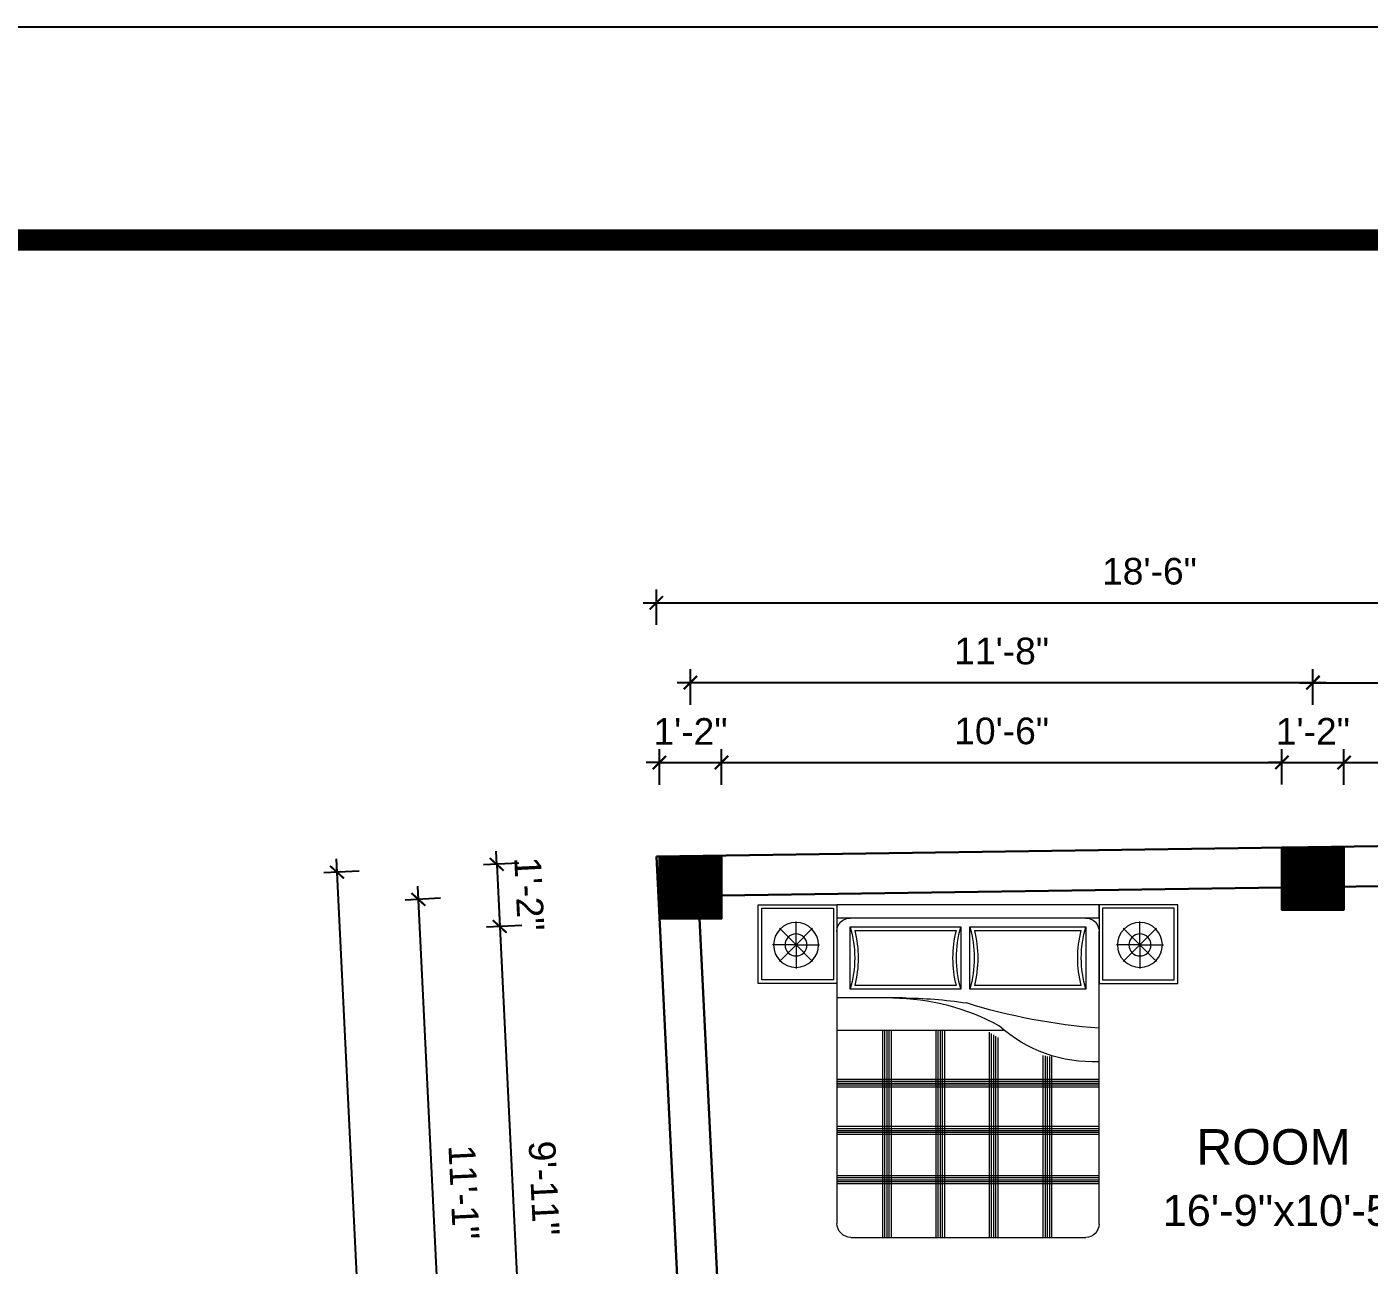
# Model space of a CAD drawing. Header units: inches. Extents: x -4737 to 13205, y 2479 to 13285.
# Drawn here: x 3314.1 to 3616.5, y 11039.9 to 11318.8 of the extents above; entities that cross this region are included whole.
import ezdxf

# ---------------------------------------------------------------- set-up
doc = ezdxf.new("R2010")
doc.units = ezdxf.units.IN
doc.header["$MEASUREMENT"] = 0
for name, color, linetype, lineweight in [('A-FURN', 9, 'Continuous', 5), ('hatch-.09', 8, 'Continuous', 9), ('Label', 7, 'Continuous', 13), ('ns_DIMS', 1, 'Continuous', 0), ('Text', 7, 'Continuous', 13), ('WALL', 12, 'Continuous', 30)]:
    doc.layers.add(name, color=color, linetype=linetype, lineweight=lineweight)
doc.layers.add('furniture', color=253, linetype='Continuous')
doc.styles.add('arial 1000', font='arial.ttf')
doc.styles.add('dim', font='arial.ttf', dxfattribs={"height": 7})
doc.styles.get("Standard").update_dxf_attribs({"font": 'arial.ttf'})
doc.dimstyles.new("1-8'", dxfattribs={"dimtxt": 6, "dimasz": 3, "dimexe": 3, "dimexo": 6, "dimgap": 4, "dimtad": 1, "dimdec": 0, "dimzin": 0, "dimdsep": 46, "dimlunit": 4, "dimtxsty": 'arial 1000', "dimblk": 'ARCHTICK', "dimcen": 8, "dimdle": 3, "dimclrt": 7, "dimazin": 0, "dimtfac": 1, "dimtdec": 0, "dimtix": 1, "dimtmove": 2, "dimatfit": 3, "dimfxl": 5, "dimfxlon": 1, "dimarcsym": 0})

# ---------------------------------------------------------------- blocks, each defined once
blk = doc.blocks.new('A$C3AED30AC')
at = {"layer": 'A-FURN', "color": 147, "linetype": 'ByBlock'}
for p, q in [((0, 1532.2), (0, 1982.2)), ((0, 1982.2), (450, 1982.2)), ((450, 1982.2), (1949.6, 1982.2)), ((450, 1982.2), (450, 1532.2)), ((450, 1906), (450, 1982.2)), ((1949.6, 1982.2), (1949.6, 1532.2)), ((2399.6, 1982.2), (1949.6, 1982.2)), ((2399.6, 1532.2), (2399.6, 1982.2)), ((450, 1906), (1949.6, 1906)), ((450, 155.2), (450, 1829.8)), ((1949.6, 1829.8), (1949.6, 159)), ((450, 1532.2), (0, 1532.2)), ((1949.6, 1532.2), (2399.6, 1532.2)), ((1869.6, 79), (526.2, 79))]:
    blk.add_line(p, q, dxfattribs=at)
at = {"layer": 'A-FURN', "color": 8}
for p, q in [((20, 1552.2), (20, 1962.2)), ((20, 1962.2), (430, 1962.2)), ((430, 1962.2), (430, 1552.2)), ((1969.6, 1962.2), (1969.6, 1552.2)), ((2379.6, 1962.2), (1969.6, 1962.2)), ((2379.6, 1552.2), (2379.6, 1962.2)), ((430, 1552.2), (20, 1552.2)), ((1969.6, 1552.2), (2379.6, 1552.2))]:
    blk.add_line(p, q, dxfattribs=at)
at = {"layer": 'A-FURN', "color": 5, "linetype": 'ByBlock'}
for p, q in [((216, 1752.2), (121, 1847.2)), ((216, 1752.2), (216, 1886.6)), ((216, 1752.2), (311.1, 1847.2)), ((526.2, 1855.2), (526.2, 1499.6)), ((1189.3, 1855.2), (526.2, 1855.2)), ((1189.3, 1499.6), (1189.3, 1855.2)), ((1873.4, 1855.2), (1240.1, 1855.2)), ((1240.1, 1855.2), (1240.1, 1499.6)), ((1873.4, 1499.6), (1873.4, 1855.2)), ((2183.6, 1752.2), (2088.5, 1847.2)), ((2183.6, 1752.2), (2183.6, 1886.6)), ((2183.6, 1752.2), (2278.6, 1847.2)), ((216, 1752.2), (81.7, 1752.2)), ((216, 1752.2), (121, 1657.2)), ((216, 1752.2), (216, 1752.2)), ((216, 1752.2), (216, 1752.2)), ((216, 1752.2), (216, 1752.2)), ((216, 1752.2), (350.4, 1752.2)), ((216, 1752.2), (216, 1617.8)), ((216, 1752.2), (311.1, 1657.2)), ((2183.6, 1752.2), (2049.2, 1752.2)), ((2183.6, 1752.2), (2088.5, 1657.2)), ((2183.6, 1752.2), (2317.9, 1752.2)), ((2183.6, 1752.2), (2183.6, 1752.2)), ((2183.6, 1752.2), (2183.6, 1752.2)), ((2183.6, 1752.2), (2183.6, 1752.2)), ((2183.6, 1752.2), (2278.6, 1657.2)), ((2183.6, 1752.2), (2183.6, 1617.8)), ((526.2, 1499.6), (1189.3, 1499.6)), ((1240.1, 1499.6), (1873.4, 1499.6)), ((1573.7, 1448.8), (1949.6, 1448.8)), ((996, 1263.6), (1949.6, 1263.6))]:
    blk.add_line(p, q, dxfattribs=at)
at = {"layer": 'A-FURN', "color": 9}
for p, q in [((1163.2, 1835.2), (552.3, 1835.2)), ((1847.3, 1835.2), (1266.2, 1835.2)), ((552.3, 1519.6), (1163.2, 1519.6)), ((1266.2, 1519.6), (1847.3, 1519.6))]:
    blk.add_line(p, q, dxfattribs=at)
at = {"layer": 'A-FURN', "color": 8, "linetype": 'Continuous'}
for p, q in [((1041.9, 1230), (1041.9, 79)), ((1053.9, 1237.2), (1053.9, 79)), ((1067, 1245.2), (1067, 79)), ((1079, 1252.8), (1079, 79)), ((1335, 1263.6), (1335, 79)), ((1347, 1263.6), (1347, 79)), ((1359, 1263.6), (1359, 79)), ((1372.1, 1263.6), (1372.1, 79)), ((1384.1, 1263.6), (1384.1, 79)), ((1639.9, 1263.6), (1639.9, 79)), ((1651.9, 1263.6), (1651.9, 79)), ((1663.9, 1263.6), (1663.9, 79)), ((1676.9, 1263.6), (1676.9, 79)), ((1688.9, 1263.6), (1688.9, 79)), ((1029.9, 1223.1), (1029.9, 79)), ((722, 1114.6), (722, 79)), ((734, 1114.6), (734, 79)), ((746, 1114.6), (746, 79)), ((759.1, 1117.1), (759.1, 79)), ((771.1, 1120.2), (771.1, 79)), ((450, 983.2), (1949.6, 983.2)), ((450, 971.2), (1949.6, 971.2)), ((450, 959.2), (1949.6, 959.2)), ((450, 949.8), (1949.6, 949.8)), ((450, 937.8), (1949.6, 937.8)), ((450, 713), (1949.6, 713)), ((450, 701), (1949.6, 701)), ((450, 689), (1949.6, 689)), ((450, 679.6), (1949.6, 679.6)), ((450, 667.6), (1949.6, 667.6)), ((450, 431.1), (1949.6, 431.1)), ((450, 419.1), (1949.6, 419.1)), ((450, 407.1), (1949.6, 407.1)), ((450, 397.7), (1949.6, 397.7)), ((450, 385.7), (1949.6, 385.7))]:
    blk.add_line(p, q, dxfattribs=at)
at = {"layer": 'A-FURN', "color": 5, "linetype": 'ByBlock'}
for centre, radius in [((216, 1752.2), 128.5), ((2183.6, 1752.2), 128.5), ((216, 1752.2), 62.8), ((2183.6, 1752.2), 62.8)]:
    blk.add_circle(centre, radius, dxfattribs=at)
at = {"layer": 'A-FURN', "color": 147, "linetype": 'ByBlock'}
for centre, radius, start, end in [((526.2, 1829.8), 76.2, 90, 180), ((1873.4, 1829.8), 76.2, 0, 90), ((526.2, 155.2), 76.2, 180, 270), ((1869.6, 159), 80, 270, 0)]:
    blk.add_arc(centre, radius, start, end, dxfattribs=at)
at = {"layer": 'A-FURN', "color": 5, "linetype": 'ByBlock'}
for centre, radius, start, end in [((-83.4, 1677.4), 635, 343.7398, 16.2602), ((1798.9, 1677.4), 635, 163.73979, 196.26021), ((630.5, 1677.4), 635, 343.7398, 16.2602), ((2483, 1677.4), 635, 163.73979, 196.26021), ((193.9, 4688.5), 3422.4, 274.28895, 287.24996), ((1638.5, 177.4), 1271.4, 90.35642, 119.03891), ((1572.9, -870.3), 2319.1, 89.98014, 99.03119), ((485.1, 1886.5), 802.9, 267.49694, 311.91323)]:
    blk.add_arc(centre, radius, start, end, dxfattribs=at)
at = {"layer": 'A-FURN', "color": 9}
for centre, start, end in [((-83.4, 1677.4), 346.05939, 13.94061), ((1798.9, 1677.4), 166.05939, 193.94061), ((630.5, 1677.4), 346.05939, 13.94061), ((2483, 1677.4), 166.05939, 193.94061)]:
    blk.add_arc(centre, 655, start, end, dxfattribs=at)
blk = doc.blocks.new('_ArchTick')
at = {"color": 0, "const_width": 0.15}
blk.add_lwpolyline([(-0.5, -0.5), (0.5, 0.5)], dxfattribs=at)
blk = doc.blocks.new('*D247')
at = {"layer": 'Defpoints', "color": 0, "transparency": 16777216}
for p in [(3470.61, 11153.12), (3456.61, 11131.98), (3470.61, 11131.98)]:
    blk.add_point(p, dxfattribs=at)
at = {"layer": 'ns_DIMS', "color": 0, "lineweight": -2, "transparency": 16777216}
for p, q in [((3456.61, 11148.12), (3456.61, 11156.12)), ((3470.61, 11148.12), (3470.61, 11156.12)), ((3456.61, 11153.12), (3453.61, 11153.12)), ((3456.61, 11153.12), (3470.61, 11153.12)), ((3470.61, 11153.12), (3473.61, 11153.12))]:
    blk.add_line(p, q, dxfattribs=at)
at = {"layer": 'ns_DIMS', "color": 0, "lineweight": -2, "transparency": 16777216, "xscale": 3, "yscale": 3, "zscale": 3}
blk.add_blockref('_ArchTick', (3456.61, 11153.12), dxfattribs=at)
at = {"layer": 'ns_DIMS', "color": 0, "lineweight": -2, "transparency": 16777216, "xscale": 3, "yscale": 3, "zscale": 3, "rotation": 180}
blk.add_blockref('_ArchTick', (3470.61, 11153.12), dxfattribs=at)
at = {"layer": 'ns_DIMS', "color": 7, "transparency": 16777216, "insert": (3463.61, 11160.14), "char_height": 6, "attachment_point": 5, "style": 'arial 1000'}
blk.add_mtext('1\'-2"', dxfattribs=at)
blk = doc.blocks.new('*D248')
at = {"layer": 'Defpoints', "color": 0, "transparency": 16777216}
for p in [(3603.8, 11171.16), (3603.8, 11133.98), (3463.61, 11131.98)]:
    blk.add_point(p, dxfattribs=at)
at = {"layer": 'ns_DIMS', "color": 0, "lineweight": -2, "transparency": 16777216}
for p, q in [((3463.61, 11166.16), (3463.61, 11174.16)), ((3603.8, 11166.16), (3603.8, 11174.16)), ((3460.61, 11171.16), (3606.8, 11171.16))]:
    blk.add_line(p, q, dxfattribs=at)
at = {"layer": 'ns_DIMS', "color": 0, "lineweight": -2, "transparency": 16777216, "xscale": 3, "yscale": 3, "zscale": 3, "rotation": 180}
blk.add_blockref('_ArchTick', (3463.61, 11171.16), dxfattribs=at)
at = {"layer": 'ns_DIMS', "color": 0, "lineweight": -2, "transparency": 16777216, "xscale": 3, "yscale": 3, "zscale": 3}
blk.add_blockref('_ArchTick', (3603.8, 11171.16), dxfattribs=at)
at = {"layer": 'ns_DIMS', "color": 7, "transparency": 16777216, "insert": (3533.7, 11178.22), "char_height": 6, "attachment_point": 5, "style": 'arial 1000'}
blk.add_mtext('11\'-8"', dxfattribs=at)
blk = doc.blocks.new('*D249')
at = {"layer": 'Defpoints', "color": 0, "transparency": 16777216}
for p in [(3678.06, 11189.12), (3678.06, 11135.12), (3455.92, 11131.98)]:
    blk.add_point(p, dxfattribs=at)
at = {"layer": 'ns_DIMS', "color": 0, "lineweight": -2, "transparency": 16777216}
for p, q in [((3455.92, 11184.12), (3455.92, 11192.12)), ((3678.06, 11184.12), (3678.06, 11192.12)), ((3452.92, 11189.12), (3681.06, 11189.12))]:
    blk.add_line(p, q, dxfattribs=at)
at = {"layer": 'ns_DIMS', "color": 0, "lineweight": -2, "transparency": 16777216, "xscale": 3, "yscale": 3, "zscale": 3, "rotation": 180}
blk.add_blockref('_ArchTick', (3455.92, 11189.12), dxfattribs=at)
at = {"layer": 'ns_DIMS', "color": 0, "lineweight": -2, "transparency": 16777216, "xscale": 3, "yscale": 3, "zscale": 3}
blk.add_blockref('_ArchTick', (3678.06, 11189.12), dxfattribs=at)
at = {"layer": 'ns_DIMS', "color": 7, "transparency": 16777216, "insert": (3566.99, 11196.19), "char_height": 6, "attachment_point": 5, "style": 'arial 1000'}
blk.add_mtext('18\'-6"', dxfattribs=at)
blk = doc.blocks.new('*D250')
at = {"layer": 'Defpoints', "color": 0, "transparency": 16777216}
for p in [(3596.8, 11153.16), (3596.8, 11133.98), (3470.61, 11131.98)]:
    blk.add_point(p, dxfattribs=at)
at = {"layer": 'ns_DIMS', "color": 0, "lineweight": -2, "transparency": 16777216}
for p, q in [((3470.61, 11148.16), (3470.61, 11156.16)), ((3596.8, 11148.16), (3596.8, 11156.16)), ((3467.61, 11153.16), (3599.8, 11153.16))]:
    blk.add_line(p, q, dxfattribs=at)
at = {"layer": 'ns_DIMS', "color": 0, "lineweight": -2, "transparency": 16777216, "xscale": 3, "yscale": 3, "zscale": 3, "rotation": 180}
blk.add_blockref('_ArchTick', (3470.61, 11153.16), dxfattribs=at)
at = {"layer": 'ns_DIMS', "color": 0, "lineweight": -2, "transparency": 16777216, "xscale": 3, "yscale": 3, "zscale": 3}
blk.add_blockref('_ArchTick', (3596.8, 11153.16), dxfattribs=at)
at = {"layer": 'ns_DIMS', "color": 7, "transparency": 16777216, "insert": (3533.7, 11160.22), "char_height": 6, "attachment_point": 5, "style": 'arial 1000'}
blk.add_mtext('10\'-6"', dxfattribs=at)
blk = doc.blocks.new('*D251')
at = {"layer": 'Defpoints', "color": 0, "transparency": 16777216}
for p in [(3610.8, 11153.16), (3596.8, 11133.98), (3610.8, 11133.98)]:
    blk.add_point(p, dxfattribs=at)
at = {"layer": 'ns_DIMS', "color": 0, "lineweight": -2, "transparency": 16777216}
for p, q in [((3596.8, 11148.16), (3596.8, 11156.16)), ((3610.8, 11148.16), (3610.8, 11156.16)), ((3596.8, 11153.16), (3593.8, 11153.16)), ((3596.8, 11153.16), (3610.8, 11153.16)), ((3610.8, 11153.16), (3613.8, 11153.16))]:
    blk.add_line(p, q, dxfattribs=at)
at = {"layer": 'ns_DIMS', "color": 0, "lineweight": -2, "transparency": 16777216, "xscale": 3, "yscale": 3, "zscale": 3}
blk.add_blockref('_ArchTick', (3596.8, 11153.16), dxfattribs=at)
at = {"layer": 'ns_DIMS', "color": 0, "lineweight": -2, "transparency": 16777216, "xscale": 3, "yscale": 3, "zscale": 3, "rotation": 180}
blk.add_blockref('_ArchTick', (3610.8, 11153.16), dxfattribs=at)
at = {"layer": 'ns_DIMS', "color": 7, "transparency": 16777216, "insert": (3603.8, 11160.17), "char_height": 6, "attachment_point": 5, "style": 'arial 1000'}
blk.add_mtext('1\'-2"', dxfattribs=at)
blk = doc.blocks.new('*D252')
at = {"layer": 'Defpoints', "color": 0, "transparency": 16777216}
for p in [(3664.06, 11153.12), (3610.8, 11133.98), (3664.06, 11135.12)]:
    blk.add_point(p, dxfattribs=at)
at = {"layer": 'ns_DIMS', "color": 0, "lineweight": -2, "transparency": 16777216}
for p, q in [((3610.8, 11148.12), (3610.8, 11156.12)), ((3664.06, 11148.12), (3664.06, 11156.12)), ((3607.8, 11153.12), (3667.06, 11153.12))]:
    blk.add_line(p, q, dxfattribs=at)
at = {"layer": 'ns_DIMS', "color": 0, "lineweight": -2, "transparency": 16777216, "xscale": 3, "yscale": 3, "zscale": 3, "rotation": 180}
blk.add_blockref('_ArchTick', (3610.8, 11153.12), dxfattribs=at)
at = {"layer": 'ns_DIMS', "color": 0, "lineweight": -2, "transparency": 16777216, "xscale": 3, "yscale": 3, "zscale": 3}
blk.add_blockref('_ArchTick', (3664.06, 11153.12), dxfattribs=at)
at = {"layer": 'ns_DIMS', "color": 7, "transparency": 16777216, "insert": (3637.43, 11160.18), "char_height": 6, "attachment_point": 5, "style": 'arial 1000'}
blk.add_mtext('4\'-5"', dxfattribs=at)
blk = doc.blocks.new('*D254')
at = {"layer": 'Defpoints', "color": 0, "transparency": 16777216}
for p in [(3671.06, 11171.12), (3603.8, 11133.98), (3671.06, 11135.12)]:
    blk.add_point(p, dxfattribs=at)
at = {"layer": 'ns_DIMS', "color": 0, "lineweight": -2, "transparency": 16777216}
for p, q in [((3603.8, 11166.12), (3603.8, 11174.12)), ((3671.06, 11166.12), (3671.06, 11174.12)), ((3600.8, 11171.12), (3674.06, 11171.12))]:
    blk.add_line(p, q, dxfattribs=at)
at = {"layer": 'ns_DIMS', "color": 0, "lineweight": -2, "transparency": 16777216, "xscale": 3, "yscale": 3, "zscale": 3, "rotation": 180}
blk.add_blockref('_ArchTick', (3603.8, 11171.12), dxfattribs=at)
at = {"layer": 'ns_DIMS', "color": 0, "lineweight": -2, "transparency": 16777216, "xscale": 3, "yscale": 3, "zscale": 3}
blk.add_blockref('_ArchTick', (3671.06, 11171.12), dxfattribs=at)
at = {"layer": 'ns_DIMS', "color": 7, "transparency": 16777216, "insert": (3637.43, 11178.18), "char_height": 6, "attachment_point": 5, "style": 'arial 1000'}
blk.add_mtext('5\'-7"', dxfattribs=at)
blk = doc.blocks.new('*D597')
at = {"layer": 'Defpoints', "color": 0, "transparency": 16777216}
for p in [(3455.92, 11131.98), (3456.61, 11117.98), (3420.65, 11116.21)]:
    blk.add_point(p, dxfattribs=at)
at = {"layer": 'ns_DIMS', "color": 0, "lineweight": -2, "transparency": 16777216}
for p, q in [((3419.96, 11130.21), (3419.81, 11133.21)), ((3424.95, 11130.46), (3416.96, 11130.07)), ((3419.96, 11130.21), (3420.65, 11116.21)), ((3425.64, 11116.46), (3417.65, 11116.07)), ((3420.65, 11116.21), (3420.8, 11113.22))]:
    blk.add_line(p, q, dxfattribs=at)
at = {"layer": 'ns_DIMS', "color": 0, "lineweight": -2, "transparency": 16777216, "xscale": 3, "yscale": 3, "zscale": 3}
for p, rotation in [((3419.96, 11130.21), 272.820296018638), ((3420.65, 11116.21), 92.82029601863802)]:
    blk.add_blockref('_ArchTick', p, dxfattribs=dict(at, rotation=rotation))
at = {"layer": 'ns_DIMS', "color": 7, "transparency": 16777216, "insert": (3427.31, 11123.56), "char_height": 6, "attachment_point": 5, "rotation": 272.8203, "style": 'arial 1000'}
blk.add_mtext('1\'-2"', dxfattribs=at)
blk = doc.blocks.new('*D598')
at = {"layer": 'Defpoints', "color": 0, "transparency": 16777216}
for p in [(3456.61, 11117.98), (3463.13, 10999.48), (3426.49, 10997.67)]:
    blk.add_point(p, dxfattribs=at)
at = {"layer": 'ns_DIMS', "color": 0, "lineweight": -2, "transparency": 16777216}
for p, q in [((3420.5, 11119.21), (3426.64, 10994.67)), ((3425.64, 11116.46), (3417.65, 11116.07)), ((3431.48, 10997.92), (3423.49, 10997.52))]:
    blk.add_line(p, q, dxfattribs=at)
at = {"layer": 'ns_DIMS', "color": 0, "lineweight": -2, "transparency": 16777216, "xscale": 3, "yscale": 3, "zscale": 3}
for p, rotation in [((3420.65, 11116.21), 92.82029601864011), ((3426.49, 10997.67), 272.8202960186401)]:
    blk.add_blockref('_ArchTick', p, dxfattribs=dict(at, rotation=rotation))
at = {"layer": 'ns_DIMS', "color": 7, "transparency": 16777216, "insert": (3430.62, 11057.29), "char_height": 6, "attachment_point": 5, "rotation": 272.8203, "style": 'arial 1000'}
blk.add_mtext('9\'-11"', dxfattribs=at)
blk = doc.blocks.new('*D591')
at = {"layer": 'Defpoints', "color": 0, "transparency": 16777216}
for p in [(3455.92, 11131.98), (3384, 11128.44), (3475.89, 10726.48)]:
    blk.add_point(p, dxfattribs=at)
at = {"layer": 'ns_DIMS', "color": 0, "lineweight": -2, "transparency": 16777216}
for p, q in [((3404.13, 10719.94), (3383.86, 11131.44)), ((3389, 11128.69), (3381.01, 11128.29)), ((3408.97, 10723.18), (3400.98, 10722.79))]:
    blk.add_line(p, q, dxfattribs=at)
at = {"layer": 'ns_DIMS', "color": 0, "lineweight": -2, "transparency": 16777216, "xscale": 3, "yscale": 3, "zscale": 3}
for p, rotation in [((3384, 11128.44), 92.82029601863792), ((3403.98, 10722.93), 272.8202960186379)]:
    blk.add_blockref('_ArchTick', p, dxfattribs=dict(at, rotation=rotation))
at = {"layer": 'ns_DIMS', "color": 7, "transparency": 16777216, "insert": (3401.05, 10926.04), "char_height": 6, "attachment_point": 5, "rotation": 272.8203, "style": 'arial 1000'}
blk.add_mtext('33\'-10"', dxfattribs=at)
blk = doc.blocks.new('*D593')
at = {"layer": 'Defpoints', "color": 0, "transparency": 16777216}
for p in [(3456.61, 11124.98), (3402.33, 11122.31), (3463.13, 10992.48)]:
    blk.add_point(p, dxfattribs=at)
at = {"layer": 'ns_DIMS', "color": 0, "lineweight": -2, "transparency": 16777216}
for p, q in [((3409, 10986.81), (3402.18, 11125.31)), ((3407.32, 11122.56), (3399.33, 11122.16)), ((3413.85, 10990.05), (3405.86, 10989.65))]:
    blk.add_line(p, q, dxfattribs=at)
at = {"layer": 'ns_DIMS', "color": 0, "lineweight": -2, "transparency": 16777216, "xscale": 3, "yscale": 3, "zscale": 3}
for p, rotation in [((3402.33, 11122.31), 92.82029601864015), ((3408.86, 10989.8), 272.8202960186402)]:
    blk.add_blockref('_ArchTick', p, dxfattribs=dict(at, rotation=rotation))
at = {"layer": 'ns_DIMS', "color": 7, "transparency": 16777216, "insert": (3412.6, 11056.4), "char_height": 6, "attachment_point": 5, "rotation": 272.8203, "style": 'arial 1000'}
blk.add_mtext('11\'-1"', dxfattribs=at)

msp = doc.modelspace()

# ---------------------------------------------------------------- hatches: boundary and pattern name
at = {"layer": 'hatch-.09'}
h = msp.add_hatch(dxfattribs=at)
h.set_pattern_fill('ANSI31', color=256)
h.set_pattern_definition([(45, (-11835.58849, 10843.83681), (-0.0883883476, 0.0883883476), [])])
h.paths.add_polyline_path([(3610.8, 11133.98), (3596.8, 11133.98), (3596.8, 11119.98), (3610.8, 11119.98)])
h = msp.add_hatch(dxfattribs=at)
h.set_pattern_fill('ANSI31', color=256)
h.set_pattern_definition([(45, (-11975.7827, 10841.84537), (-0.0883883476, 0.0883883476), [])])
h.paths.add_polyline_path([(3470.61, 11131.98), (3456.61, 11131.98), (3456.61, 11117.98), (3470.61, 11117.98)])

# ---------------------------------------------------------------- linework, layer by layer
msp.add_lwpolyline([(2536.9, 9073.79), (2536.9, 11318.83), (5711.7, 11318.83), (5711.7, 9073.79)], close=True)
at = {"const_width": 4.8}
msp.add_lwpolyline([(5663.7, 9121.79), (5663.7, 11270.83), (2680.9, 11270.83), (2680.9, 9121.79)], close=True, dxfattribs=at)
at = {"layer": 'WALL'}
for p, q in [((3678.06, 11135.12), (3455.92, 11131.98)), ((3469.54, 10855.48), (3455.92, 11131.98)), ((3596.8, 11124.98), (3470.61, 11123.19)), ((3664.06, 11125.93), (3608.55, 11125.14)), ((3471.46, 10999.48), (3465.62, 11117.98))]:
    msp.add_line(p, q, dxfattribs=at)
for points in [[(3596.8, 11133.98), (3610.8, 11133.98), (3610.8, 11119.98), (3596.8, 11119.98)], [(3456.61, 11131.98), (3470.61, 11131.98), (3470.61, 11117.98), (3456.61, 11117.98)]]:
    msp.add_lwpolyline(points, close=True, dxfattribs=at)

# ---------------------------------------------------------------- block references
at = {"layer": 'furniture', "xscale": -0.03937007859349251, "yscale": 0.03937007859349251, "zscale": 0.03937007859349251}
msp.add_blockref('A$C3AED30AC', (3573.35, 11043.08), dxfattribs=at)

# ---------------------------------------------------------------- texts
at = {"layer": 'Label', "color": 5, "linetype": 'ByBlock', "insert": (3594.95, 11070.58), "char_height": 8, "width": 88.4068, "attachment_point": 2, "style": 'dim'}
msp.add_mtext('ROOM', dxfattribs=at)
at = {"layer": 'Text', "insert": (3597.29, 11055.78), "char_height": 7, "width": 440.957, "attachment_point": 2}
msp.add_mtext('16\'-9"x10\'-5"', dxfattribs=at)

# ---------------------------------------------------------------- dimensions: what is measured, and where the dimension line sits
at = {"layer": 'ns_DIMS'}
for base, p1, p2, picture, middle in [((3678.06, 11189.12), (3455.92, 11131.98), (3678.06, 11135.12), '*D249', (3566.99, 11196.19)), ((3603.8, 11171.16), (3463.61, 11131.98), (3603.8, 11133.98), '*D248', (3533.7, 11178.22)), ((3671.06, 11171.12), (3603.8, 11133.98), (3671.06, 11135.12), '*D254', (3637.43, 11178.18)), ((3470.61, 11153.12), (3456.61, 11131.98), (3470.61, 11131.98), '*D247', (3463.61, 11160.14)), ((3596.8, 11153.16), (3470.61, 11131.98), (3596.8, 11133.98), '*D250', (3533.7, 11160.22)), ((3610.8, 11153.16), (3596.8, 11133.98), (3610.8, 11133.98), '*D251', (3603.8, 11160.17)), ((3664.06, 11153.12), (3610.8, 11133.98), (3664.06, 11135.12), '*D252', (3637.43, 11160.18))]:
    dim = msp.add_linear_dim(base=base, p1=p1, p2=p2, dimstyle="1-8'", dxfattribs=at)
    dim.commit()
    dim.dimension.update_dxf_attribs({"geometry": picture, "text_midpoint": middle})
for p1, p2, distance, picture, middle in [((3455.92, 11131.98), (3456.61, 11117.98), -36, '*D597', (3427.31, 11123.56)), ((3475.89, 10726.48), (3455.92, 11131.98), 72, '*D591', (3401.05, 10926.04))]:
    dim = msp.add_aligned_dim(p1=p1, p2=p2, distance=distance, dimstyle="1-8'", dxfattribs=at)
    dim.commit()
    dim.dimension.update_dxf_attribs({"geometry": picture, "text_midpoint": middle})
for base, p1, p2, angle, picture, middle in [((3402.33, 11122.31), (3463.13, 10992.48), (3456.61, 11124.98), 272.8203, '*D593', (3412.6, 11056.4)), ((3426.49, 10997.67), (3456.61, 11117.98), (3463.13, 10999.48), 92.8203, '*D598', (3430.62, 11057.29))]:
    dim = msp.add_linear_dim(base=base, p1=p1, p2=p2, angle=angle, dimstyle="1-8'", dxfattribs=at)
    dim.commit()
    dim.dimension.update_dxf_attribs({"geometry": picture, "text_midpoint": middle})

doc.saveas('drawing.dxf')
